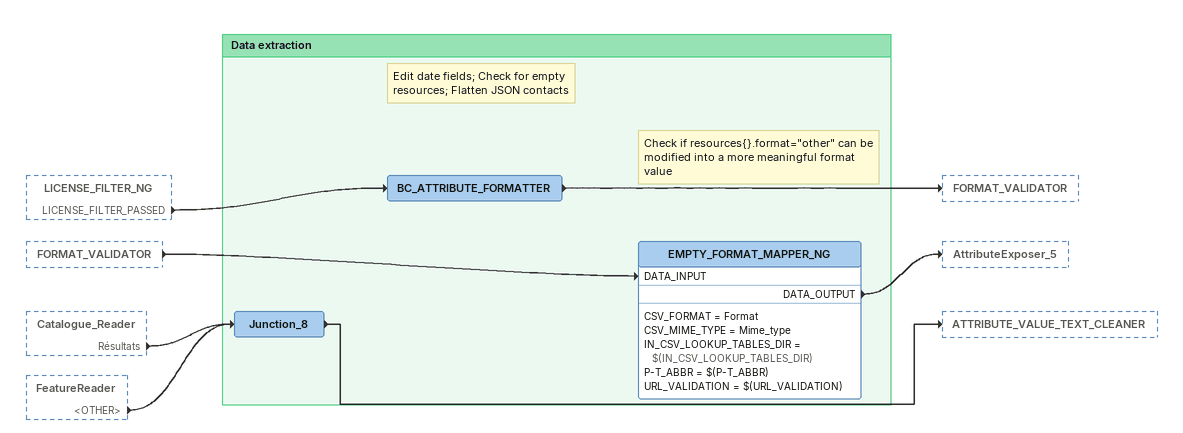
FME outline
LICENSE_FILTER_NG [outside]
    LICENSE_FILTER_PASSED -> BC_ATTRIBUTE_FORMATTER
FORMAT_VALIDATOR [outside]
    -> EMPTY_FORMAT_MAPPER_NG [DATA_INPUT]
Catalogue_Reader [outside]
    Résultats -> Junction_8
FeatureReader [outside]
    <OTHER> -> Junction_8

Bookmark: Data extraction
Junction_8
    -> ATTRIBUTE_VALUE_TEXT_CLEANER
Note: Edit date fields; Check for empty resources; Flatten JSON contacts
BC_ATTRIBUTE_FORMATTER
    -> FORMAT_VALIDATOR
Note: Check if resources{}.format="other" can be modified into a more meaningful format value
EMPTY_FORMAT_MAPPER_NG
    CSV_FORMAT = Format
    CSV_MIME_TYPE = Mime_type
    IN_CSV_LOOKUP_TABLES_DIR = $(IN_CSV_LOOKUP_TABLES_DIR)
    P-T_ABBR = $(P-T_ABBR)
    URL_VALIDATION = $(URL_VALIDATION)
    DATA_OUTPUT -> AttributeExposer_5
